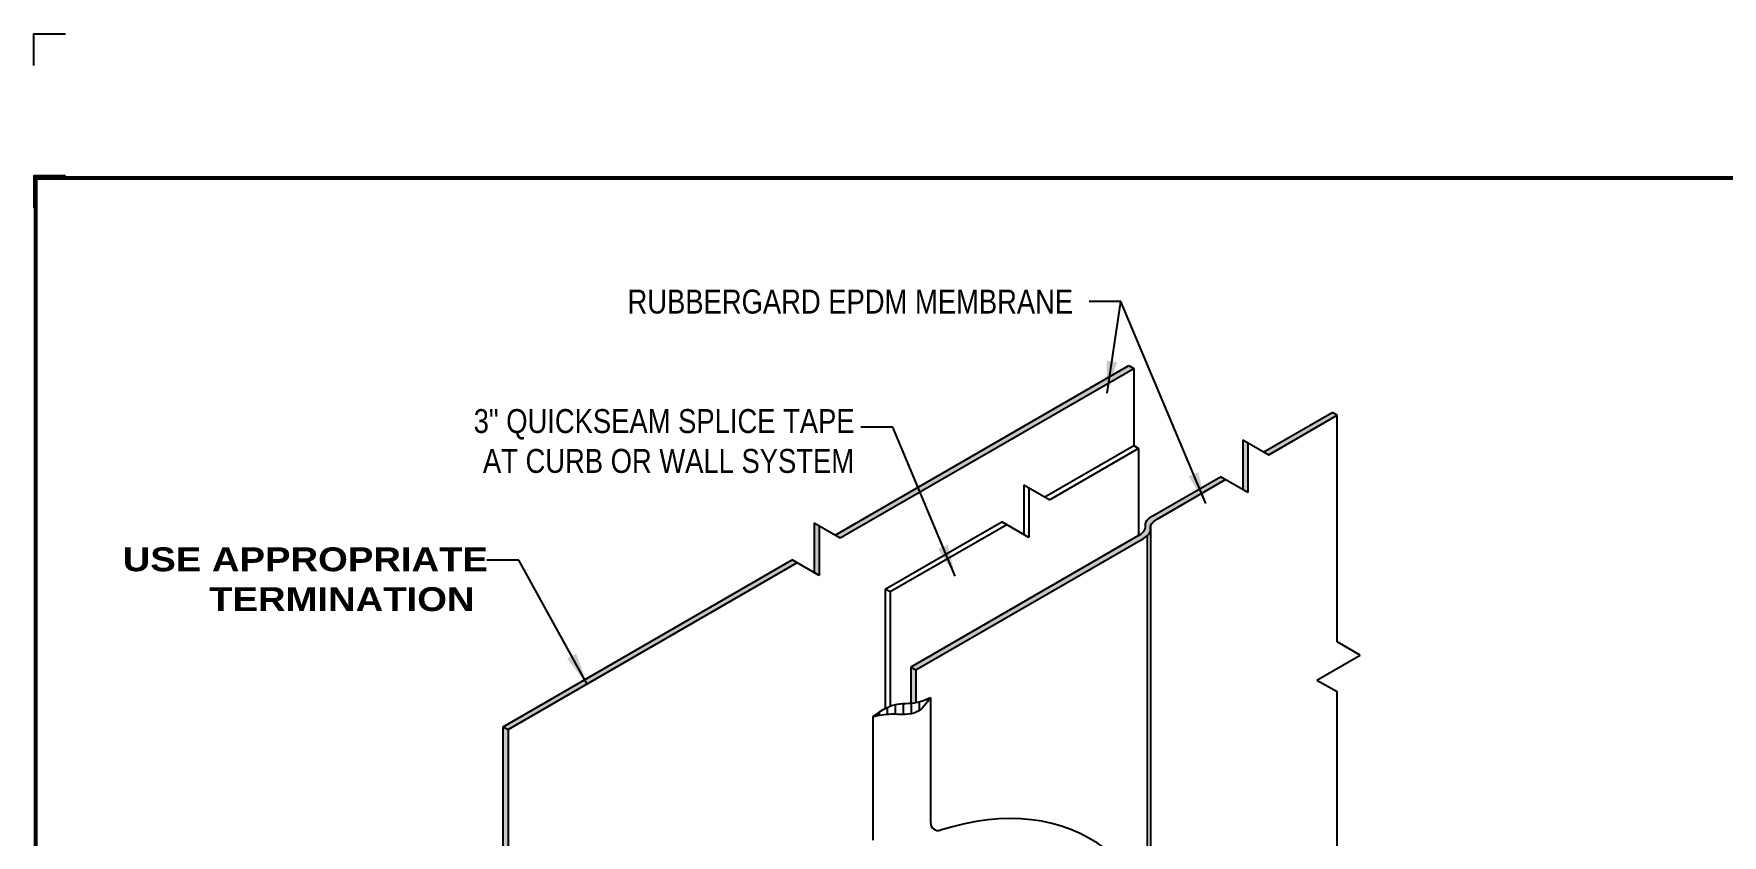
# Model space of a CAD drawing. Header units: inches. Extents: x 99.4 to 119.5, y 96.2 to 113.
# Drawn here: x 99.45 to 112.69, y 106.71 to 113 of the extents above; entities that cross this region are included whole.
import ezdxf
from ezdxf.enums import TextEntityAlignment as Align

# ---------------------------------------------------------------- set-up
doc = ezdxf.new("R2010")
doc.units = ezdxf.units.IN
doc.header["$MEASUREMENT"] = 0
doc.layers.get('0').update_dxf_attribs({"linetype": 'CONTINUOUS'})
doc.layers.get('DEFPOINTS').update_dxf_attribs({"linetype": 'CONTINUOUS'})
for name, color, linetype in [('FSBP-ANNO-NOTE', 7, 'CONTINUOUS'), ('FSBP-MEMBRANE', 7, 'CONTINUOUS'), ('FSBP-SEALANTS', 1, 'CONTINUOUS'), ('FSBP-TTLB-BORDER', 7, 'CONTINUOUS'), ('FSBP-TTLB-TEXT', 7, 'CONTINUOUS')]:
    doc.layers.add(name, color=color, linetype=linetype)
doc.styles.add('FSBP_ARIAL', font='arial.ttf')
doc.styles.add('FSBP_ARIAL_BOLD', font='')
doc.styles.add('FSBP_ARIAL_NAR', font='ARIALN.TTF')
doc.styles.get('FSBP_ARIAL_BOLD').set_extended_font_data('Arial Black')
doc.dimstyles.new('FSBP-LEADER', dxfattribs={"dimtxt": 0.1875, "dimasz": 0.25, "dimexe": 0.0625, "dimexo": 0.125, "dimgap": 0.125, "dimtad": 0, "dimtih": 1, "dimtoh": 1, "dimdec": 4, "dimzin": 0, "dimdsep": 46, "dimlunit": 4, "dimtxsty": 'FSBP_ARIAL_NAR', "dimcen": 0.09375, "dimclrd": 256, "dimclre": 256, "dimclrt": 256, "dimadec": 0, "dimazin": 0, "dimtfac": 1, "dimtdec": 4, "dimtofl": 0, "dimtmove": 0, "dimatfit": 3, "dimfxl": 1, "dimtolj": 1, "dimtzin": 0, "dimlwd": -1, "dimlwe": -1, "dimarcsym": 0})

# ---------------------------------------------------------------- blocks, each defined once
blk = doc.blocks.new('TTLB-EPDM_2')
at = {"layer": 'DEFPOINTS', "linetype": 'Continuous', "ltscale": 1.75}
blk.add_lwpolyline([(-0.015625, 13.88083333333333), (-0.015625, 14.13083333333333), (0.234375, 14.13083333333333)], dxfattribs=at)
at = {"layer": 'DEFPOINTS', "color": 1}
blk.add_lwpolyline([(0.234375, 13.015625), (-0.015625, 13.015625), (-0.015625, 12.765625)], dxfattribs=at)
at = {"layer": 'FSBP-TTLB-BORDER', "const_width": 0.03125}
blk.add_lwpolyline([(20, 0), (20, 13), (0, 13), (0, 0)], dxfattribs=at)
at = {"layer": 'FSBP-TTLB-TEXT'}
for tag, height, style, p in [('MAXIMUM_WARRANTY', 0.1875, 'FSBP_ARIAL_BOLD', (18.03987100774941, 0.2240244307510579)), ('ACCPT_SYSTEMS', 0.21875, 'FSBP_ARIAL', (12.49438170418193, -1.23218745252656))]:
    blk.add_attdef(tag, text='', height=height, dxfattribs=dict(at, style=style)).set_placement(p, align=Align.MIDDLE_LEFT)
for tag, height, style, p in [('DETAIL_DESCP_LINE_1', 0.21875, 'FSBP_ARIAL_BOLD', (10.33118450231211, -0.2831249841755152)), ('DETAIL_DESCP_LINE_2', 0.21875, 'FSBP_ARIAL_BOLD', (10.33118450231211, -0.6812499208775904)), ('ISSUE_REV_DATE', 0.21875, 'FSBP_ARIAL', (16.84069633627263, -0.7282559425942452)), ('DETAIL_NUMBER', 0.4375, 'FSBP_ARIAL', (18.91941590748775, -0.8931630692489421))]:
    blk.add_attdef(tag, text='', height=height, dxfattribs=dict(at, style=style)).set_placement(p, align=Align.MIDDLE_CENTER)

msp = doc.modelspace()

# ---------------------------------------------------------------- hatches: boundary and pattern name
at = {"layer": 'FSBP-MEMBRANE'}
h = msp.add_hatch(color=256, dxfattribs=at)
h.paths.add_polyline_path([(113.1257118548913, 102.115645800339), (113.1257118548913, 102.160645800339), (110.4474557520999, 100.6143539184337), (110.4474557520999, 100.5693539184336)])
h.paths.add_polyline_path([(110.1089387731728, 100.6143539184337), (110.1089387731727, 100.5623923942066), (110.4474557521, 100.3669495252978), (110.4474557521, 100.4189110495248)])
h.paths.add_polyline_path([(110.1089387731727, 100.3739110495248), (110.1089387731727, 100.4189110495248), (108.1798760660015, 99.30516617625585), (108.1798760660015, 99.26016617625586)])
h.paths.add_polyline_path([(105.7832273199631, 100.688871974934), (105.7832273199632, 100.6438719749339), (108.1798760660015, 99.26016617625574), (108.1798760660015, 99.30516617625577)])
h.paths.add_polyline_path([(105.7832273199631, 100.8323533196158), (105.7832273199631, 100.8843148438429), (105.4447103410359, 100.6888719749341), (105.4447103410359, 100.636910450707)])
h.paths.add_polyline_path([(103.2627620512833, 102.1440632762894, -0.2679491924311238), (103.1690120512833, 102.306443039499), (103.1690120512833, 104.7275177607416), (103.1300409081131, 104.7500177607416), (103.1300409081129, 102.283943039499, 0.2679491924311441), (103.2237909081129, 102.1215632762894), (105.4447103410359, 100.8393148438429), (105.4447103410359, 100.8843148438429)])
h.paths.add_polyline_path([(103.3382705407469, 105.0206820641049), (103.2932705407469, 105.0466628262184), (102.9547535618198, 104.8512199573095), (102.9997535618197, 104.825239195196)])
h.paths.add_polyline_path([(103.1690120512834, 107.5394782198018), (103.1300409081132, 107.5619782198018), (103.1300409081131, 105.1409034985594), (103.1690120512834, 105.1184034985593)])
h.paths.add_polyline_path([(105.4344538755424, 108.8474316668712), (105.3954827323722, 108.8699316668712), (103.130040908113, 107.5619782198018), (103.1690120512834, 107.5394782198018)])
h.paths.add_polyline_path([(105.6083449346463, 109.1373541403948), (105.5693737914762, 109.1598541403947), (105.5693737914762, 108.7695356170878), (105.6083449346463, 108.7470356170879)])
h.paths.add_polyline_path([(108.0758766970029, 110.3724578438851), (108.0369055538326, 110.394957843885), (105.7335084891236, 109.0650909285247), (105.7724796322938, 109.0425909285247)])
h = msp.add_hatch(color=256, dxfattribs=at)
edge = h.paths.add_edge_path()
edge.add_spline(control_points=[(108.1538189833435, 109.0387863040936), (108.1637505769967, 109.0456428254801), (108.1736821706499, 109.0524993468666), (108.1821817069295, 109.0600459793796)], knot_values=[0, 0, 0, 0, 0.03306331445532052, 0.03306331445532052, 0.03306331445532052, 0.03306331445532052], degree=3, periodic=0)
edge.add_spline(control_points=[(108.1821817069295, 109.0600459793796), (108.1924547480422, 109.0691672847684), (108.2082232630719, 109.0886913423856), (108.2068259659616, 109.1164876369763), (108.2080935646416, 109.1288714613468)], knot_values=[0.03306331445532052, 0.03306331445532052, 0.03306331445532052, 0.03306331445532052, 0.07302558740166665, 0.1100887247966498, 0.1100887247966498, 0.1100887247966498, 0.1100887247966498], degree=3, periodic=0)
edge.add_spline(control_points=[(108.2080935646416, 109.1288714613468), (108.2085836648218, 109.1336595024297), (108.2131373368486, 109.1607437791468), (108.2392203100464, 109.1770550505785), (108.2608349523191, 109.1905720025893)], knot_values=[0.1100887247966498, 0.1100887247966498, 0.1100887247966498, 0.1100887247966498, 0.124418694214638, 0.1937370074613271, 0.1937370074613271, 0.1937370074613271, 0.1937370074613271], degree=3, periodic=0)
edge.add_line((108.2608349523188, 109.1905720025891), (108.7967868698812, 109.5000039864665))
edge.add_line((108.7967868698812, 109.5000039864665), (108.757815726711, 109.5225039864665))
edge.add_line((108.757815726711, 109.5225039864665), (108.221863809148, 109.2130720025888))
edge.add_spline(control_points=[(108.2218638091488, 109.2130720025893), (108.2002491668761, 109.1995550505786), (108.1626092699913, 109.1760165310204), (108.17415636403, 109.1022314108333), (108.1367833439878, 109.0764300218372), (108.1148478401731, 109.0612863040936)], knot_values=[0, 0, 0, 0, 0.06931831324673016, 0.1207114200597579, 0.1937370074614245, 0.1937370074614245, 0.1937370074614245, 0.1937370074614245], degree=3, periodic=0)
edge.add_line((108.1148478401731, 109.0612863040936), (106.3286704448677, 108.0300363040936))
edge.add_line((106.3286704448677, 108.0300363040936), (106.3676415880381, 108.0075363040937))
edge.add_line((106.3676415880381, 108.0075363040937), (108.1538189833432, 109.0387863040935))
edge = h.paths.add_edge_path()
edge.add_line((106.367641588038, 108.0075363040937), (106.3286704448677, 108.0300363040936))
edge.add_line((106.3286704448677, 108.0300363040936), (106.3286704448677, 107.7469529273278))
edge.add_spline(control_points=[(106.3286704448677, 107.7469529273278), (106.3417913498966, 107.7480357297237), (106.3548212726491, 107.7495147798466), (106.367641588038, 107.7518064329985)], knot_values=[0.3240225724693067, 0.3240225724693067, 0.3240225724693067, 0.3240225724693067, 0.3631769027015403, 0.3631769027015403, 0.3631769027015403, 0.3631769027015403], degree=3, periodic=0)
edge.add_line((106.3676415880381, 107.7518064329985), (106.367641588038, 108.0075363040937))
h.paths.add_polyline_path([(108.9706779289851, 109.7899264599901), (108.931706785815, 109.8124264599901), (108.931706785815, 109.422107936683), (108.9706779289852, 109.3996079366832)])
h.paths.add_polyline_path([(109.6707645441947, 110.0045952319972), (109.6317934010245, 110.0270952319971), (109.0958414834623, 109.71766324812), (109.1348126266326, 109.69516324812)])
at = {"layer": 'FSBP-SEALANTS'}
h = msp.add_hatch(dxfattribs=at)
h.set_pattern_fill('ANSI31', color=256, scale=0.5, angle=45, style=0)
h.set_pattern_definition([(90, (-330.417819347338, 217.4094080573213), (-0.0625, 1.387778780781446e-17), [])])
edge = h.paths.add_edge_path()
edge.add_spline(control_points=[(106.4815058417565, 107.7923455672023), (106.4480646133204, 107.777175817281), (106.3589059692083, 107.7367313002057), (106.1879587375251, 107.7557463290245), (106.0835541319765, 107.6792153822872), (106.0297656897096, 107.6397872326515)], knot_values=[0, 0, 0, 0, 0.1091404581689626, 0.2909825901495405, 0.4842213578399463, 0.4842213578399463, 0.4842213578399463, 0.4842213578399463], degree=3, periodic=0)
edge.add_spline(control_points=[(106.0297656897096, 107.6397872326515), (106.0767846739002, 107.6486634616681), (106.1890208234052, 107.6698513665984), (106.3775919077453, 107.6396877319205), (106.4498858478093, 107.7458932807642), (106.4815058417565, 107.7923455672023)], knot_values=[0, 0, 0, 0, 0.1454374214172816, 0.3471647985336226, 0.5039879999285694, 0.5039879999285694, 0.5039879999285694, 0.5039879999285694], degree=3, periodic=0)

# ---------------------------------------------------------------- linework, layer by layer
at = {"layer": 'FSBP-MEMBRANE'}
for p, q in [((105.7335084891236, 109.0650909285247), (108.0369055538326, 110.394957843885)), ((105.7724796322939, 109.0425909285247), (108.0758766970029, 110.3724578438851)), ((108.0369055538326, 110.394957843885), (108.0758766970029, 110.3724578438851)), ((108.0758766970029, 110.3724578438851), (108.0758766970029, 109.7662687622735)), ((109.0958414834623, 109.71766324812), (109.6317934010245, 110.0270952319971)), ((109.1348126266326, 109.69516324812), (109.6707645441947, 110.0045952319972)), ((109.6707645441948, 110.0045952319971), (109.6317934010245, 110.0270952319971)), ((109.6707645441948, 108.2278562806501), (109.6707645441949, 110.0045952319971)), ((108.931706785815, 109.81242645999), (109.1348126266327, 109.69516324812)), ((108.931706785815, 109.8124264599901), (108.931706785815, 109.422107936683)), ((107.379290499068, 109.364094533382), (108.0758766970029, 109.7662687622735)), ((108.1148478401731, 109.7437687622735), (107.4182616422383, 109.341594533382)), ((108.0758766970029, 109.7662687622735), (108.1148478401731, 109.7437687622735)), ((108.1148478401731, 109.7437687622735), (108.1148478401731, 109.0612863040937)), ((108.9706779289851, 109.7899264599901), (108.9706779289851, 109.3996079366831)), ((107.2151558014206, 109.4588577452521), (107.4182616422382, 109.341594533382)), ((107.2151558014206, 109.4588577452521), (107.2151558014206, 109.0685392219452)), ((107.2541269445907, 109.4363577452522), (107.2541269445907, 109.0460392219453)), ((108.2218638090533, 109.2130720025341), (108.757815726711, 109.5225039864665)), ((108.2608349523191, 109.1905720025893), (108.7967868698812, 109.5000039864665)), ((108.9706779289851, 109.3996079366832), (108.757815726711, 109.5225039864665)), ((105.5693737914762, 109.1598541403947), (105.7724796322939, 109.0425909285247)), ((105.5693737914762, 109.1598541403948), (105.5693737914762, 108.7695356170878)), ((106.1273195384878, 108.6412687622735), (107.0412647423165, 109.1689352717286)), ((107.0802358854867, 109.1464352717286), (106.1662906816582, 108.6187687622735)), ((107.2541269445907, 109.0460392219453), (107.0412647423166, 109.1689352717286)), ((105.6083449346463, 109.1373541403948), (105.6083449346463, 108.7470356170879)), ((108.1148478401731, 109.0612863040936), (106.3286704448677, 108.0300363040936)), ((106.3676415880381, 108.0075363040936), (108.1538189833434, 109.0387863040936)), ((108.1821817069294, 109.0600459793796), (108.1821817069294, 106.2470984035486)), ((108.2080935646416, 109.1288714613465), (108.2080935646416, 106.2043084417063)), ((103.130040908113, 107.5619782198018), (105.3954827323722, 108.8699316668712)), ((103.1690120512834, 107.5394782198019), (105.4344538755425, 108.8474316668713)), ((105.6083449346463, 108.7470356170879), (105.3954827323722, 108.8699316668712)), ((106.1662906816582, 108.6187687622735), (106.1273195384879, 108.6412687622735)), ((106.1273195384878, 108.6412687622734), (106.1273195384879, 107.7050506285844)), ((106.1662906816582, 108.6187687622735), (106.1662906816582, 107.723466634728)), ((109.8512730336582, 108.1236396556674), (109.6707645441948, 108.22785628065)), ((109.5127560547311, 107.9281967867586), (109.8512730336582, 108.1236396556674)), ((106.3286704448677, 108.0300363040936), (106.3286704448677, 107.7469529273279)), ((106.3286704448677, 108.0300363040936), (106.3676415880381, 108.0075363040936)), ((106.367641588038, 108.0075363040936), (106.3676415880381, 107.7518064329982)), ((109.5127560547311, 107.9281967867586), (109.6707645441949, 107.8369705428323)), ((109.6707645441947, 106.0602315914855), (109.6707645441948, 107.8369705428324)), ((103.130040908113, 107.5619782198018), (103.1690120512834, 107.5394782198019)), ((103.1300409081131, 105.1409034985594), (103.1300409081132, 107.5619782198018)), ((103.1690120512834, 107.5394782198018), (103.1690120512834, 105.1184034985594))]:
    msp.add_line(p, q, dxfattribs=at)
for points in [[(108.1148478401731, 109.0612863040936), (108.1652250441985, 109.1141528694251), (108.1718045595499, 109.1651230705786), (108.2218638091488, 109.2130720025893)], [(108.1538189833435, 109.0387863040936), (108.2041961873688, 109.0916528694251), (108.2107757027202, 109.1426230705786), (108.2608349523191, 109.1905720025893)]]:
    msp.add_spline(points, degree=3, dxfattribs=at)
at = {"layer": 'FSBP-SEALANTS'}
for p, q in [((106.4815058417565, 107.7923455672024), (106.4815058417565, 106.80962135499)), ((106.0297656897096, 107.6397872326516), (106.0297656897096, 106.6719213037228))]:
    msp.add_line(p, q, dxfattribs=at)
msp.add_arc((106.5440058417565, 106.80962135499), 0.0625, 180, 285.1871025647502, dxfattribs=at)
msp.add_ellipse((106.2303820616282, 103.9656726635821), major_axis=(1.48737348696974, 2.727268826818299), ratio=0.6145557190941318, start_param=-0.7502143289917801, end_param=0.5780219175272254, dxfattribs=at)
for points in [[(106.4815058417565, 107.7923455672023), (106.3748117988285, 107.6774112481351), (106.1739217009218, 107.6590508766447), (106.0297656897096, 107.6397872326515)], [(106.0297656897096, 107.6397872326515), (106.1985660976635, 107.7338491463738), (106.3792733197254, 107.7541336443445), (106.4815058417565, 107.7923455672023)]]:
    msp.add_spline(points, degree=3, dxfattribs=at)

# ---------------------------------------------------------------- block references
at = {"ltscale": 1.75}
msp.add_blockref('TTLB-EPDM_2', (99.46270113045495, 98.86596216310224), dxfattribs=at)

# ---------------------------------------------------------------- texts
at = {"layer": 'FSBP-ANNO-NOTE', "style": 'FSBP_ARIAL_NAR'}
msp.add_text('RUBBERGARD EPDM MEMBRANE', height=0.1875, dxfattribs=at).set_placement((107.6007596340383, 110.8962733569826), align=Align.MIDDLE_RIGHT)
at = {"layer": 'FSBP-ANNO-NOTE', "char_height": 0.1875, "attachment_point": 1}
for s, width, insert, style in [('\\pi0.20697;3" QUICKSEAM SPLICE TAPE \\P\\pi0.27975;AT CURB OR WALL SYSTEM', 3.175510396747995, (102.6910706384774, 110.0529567488685), 'FSBP_ARIAL_NAR'), ('\\pi0.096659;USE APPROPRIATE \\P\\pi0.77478;TERMINATION', 2.830117474801227, (100.0483357435842, 108.9687126891513), 'FSBP_ARIAL_BOLD')]:
    msp.add_mtext_dynamic_manual_height_columns(s, width=width, gutter_width=5, heights=[0], dxfattribs=dict(at, insert=insert, style=style))

# ---------------------------------------------------------------- leaders
at = {"layer": 'FSBP-ANNO-NOTE'}
for points in [[(108.6415116581974, 109.3118019793903), (107.9757596340383, 110.8962733569826), (107.7257596340383, 110.8962733569826)], [(107.8669416022465, 110.1791880449584), (107.9757596340383, 110.8962733569826)], [(106.6762331182726, 108.7417660493151), (106.1852154777739, 109.9103744335644), (105.9352154777739, 109.9103744335644)], [(103.7878441921726, 107.8967611229275), (103.2512474717389, 108.8677566013375), (103.0012474717389, 108.8677566013375)]]:
    msp.add_leader(points, dimstyle='FSBP-LEADER', dxfattribs=at)

doc.saveas('drawing.dxf')
